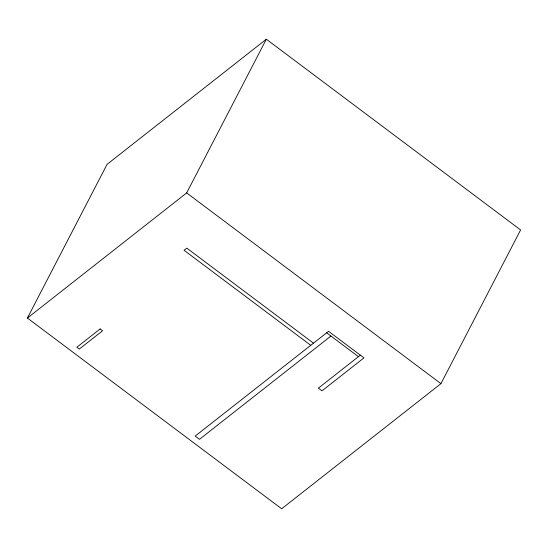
<?xml version="1.0" encoding="UTF-8"?>
<svg xmlns="http://www.w3.org/2000/svg" width="548" height="548" viewBox="0 0 548 548"><rect width="100%" height="100%" fill="white"/><g stroke="black" fill="none" stroke-linecap="round" stroke-linejoin="round"><path stroke-width="0.82" d="M27.4 318.046L107.066 164.345L266.335 39.216L520.6 229.954L440.935 383.655L281.665 508.784L27.4 318.046L186.669 192.91L266.335 39.216M330.944 336.04L199.499 439.311L195.204 436.085L328.567 331.307L363.975 357.871L322.032 390.827L318.415 388.114L360.358 355.159M186.669 192.91L440.935 383.655M326.642 332.814L358.44 356.666M313.483 343.158L186.82 248.134L184.08 250.292L310.737 345.309M100.14 328.944L76.809 347.274L79.241 349.097L102.572 330.766L100.14 328.944"/></g></svg>
